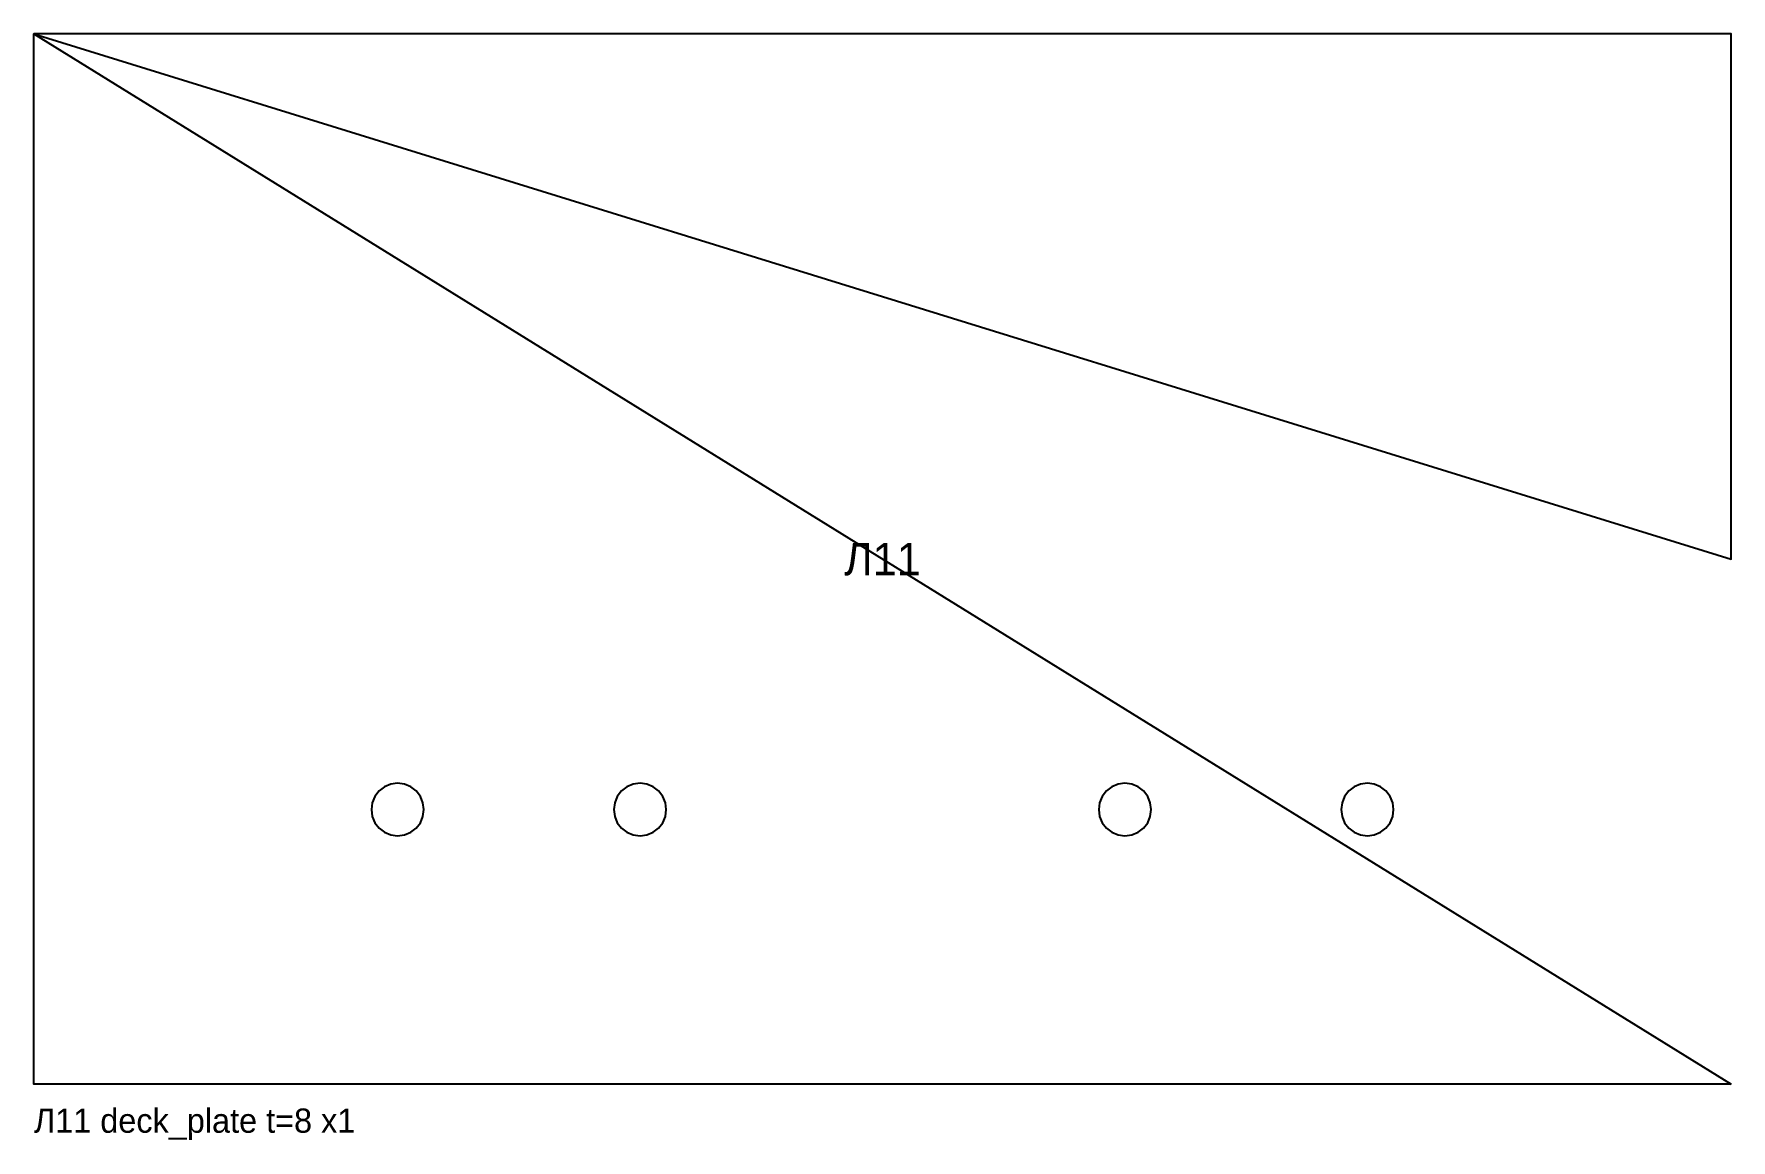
# Model space of a CAD drawing. Header units: millimetres. Extents: x 0 to 420, y -14 to 260.
import ezdxf
from ezdxf.enums import TextEntityAlignment as Align

# ---------------------------------------------------------------- set-up
doc = ezdxf.new("R2010")
doc.units = ezdxf.units.MM

msp = doc.modelspace()

# ---------------------------------------------------------------- linework, layer by layer
at = {"layer": 'CUT'}
for points in [[(420, 0), (210, 0), (0, 0), (0, 130), (0, 260), (420, 130), (420, 260), (210, 260), (0, 260)], [(90, 74.5), (88.32, 74.28), (86.75, 73.63), (85.4, 72.6), (84.37, 71.25), (83.72, 69.68), (83.5, 68), (83.72, 66.32), (84.37, 64.75), (85.4, 63.4), (86.75, 62.37), (88.32, 61.72), (90, 61.5), (91.68, 61.72), (93.25, 62.37), (94.6, 63.4), (95.63, 64.75), (96.28, 66.32), (96.5, 68), (96.28, 69.68), (95.63, 71.25), (94.6, 72.6), (93.25, 73.63), (91.68, 74.28), (90, 74.5)], [(150, 74.5), (148.32, 74.28), (146.75, 73.63), (145.4, 72.6), (144.37, 71.25), (143.72, 69.68), (143.5, 68), (143.72, 66.32), (144.37, 64.75), (145.4, 63.4), (146.75, 62.37), (148.32, 61.72), (150, 61.5), (151.68, 61.72), (153.25, 62.37), (154.6, 63.4), (155.63, 64.75), (156.28, 66.32), (156.5, 68), (156.28, 69.68), (155.63, 71.25), (154.6, 72.6), (153.25, 73.63), (151.68, 74.28), (150, 74.5)], [(270, 74.5), (268.32, 74.28), (266.75, 73.63), (265.4, 72.6), (264.37, 71.25), (263.72, 69.68), (263.5, 68), (263.72, 66.32), (264.37, 64.75), (265.4, 63.4), (266.75, 62.37), (268.32, 61.72), (270, 61.5), (271.68, 61.72), (273.25, 62.37), (274.6, 63.4), (275.63, 64.75), (276.28, 66.32), (276.5, 68), (276.28, 69.68), (275.63, 71.25), (274.6, 72.6), (273.25, 73.63), (271.68, 74.28), (270, 74.5)], [(330, 74.5), (328.32, 74.28), (326.75, 73.63), (325.4, 72.6), (324.37, 71.25), (323.72, 69.68), (323.5, 68), (323.72, 66.32), (324.37, 64.75), (325.4, 63.4), (326.75, 62.37), (328.32, 61.72), (330, 61.5), (331.68, 61.72), (333.25, 62.37), (334.6, 63.4), (335.63, 64.75), (336.28, 66.32), (336.5, 68), (336.28, 69.68), (335.63, 71.25), (334.6, 72.6), (333.25, 73.63), (331.68, 74.28), (330, 74.5)]]:
    msp.add_lwpolyline(points, close=True, dxfattribs=at)

# ---------------------------------------------------------------- texts
at = {"layer": 'MARK'}
msp.add_text('Л11', height=8, dxfattribs=at).set_placement((210, 130), align=Align.MIDDLE_CENTER)
at = {"layer": 'TEXT'}
msp.add_text('Л11 deck_plate t=8 x1', height=6, dxfattribs=at).set_placement((0, -12))

doc.saveas('drawing.dxf')
